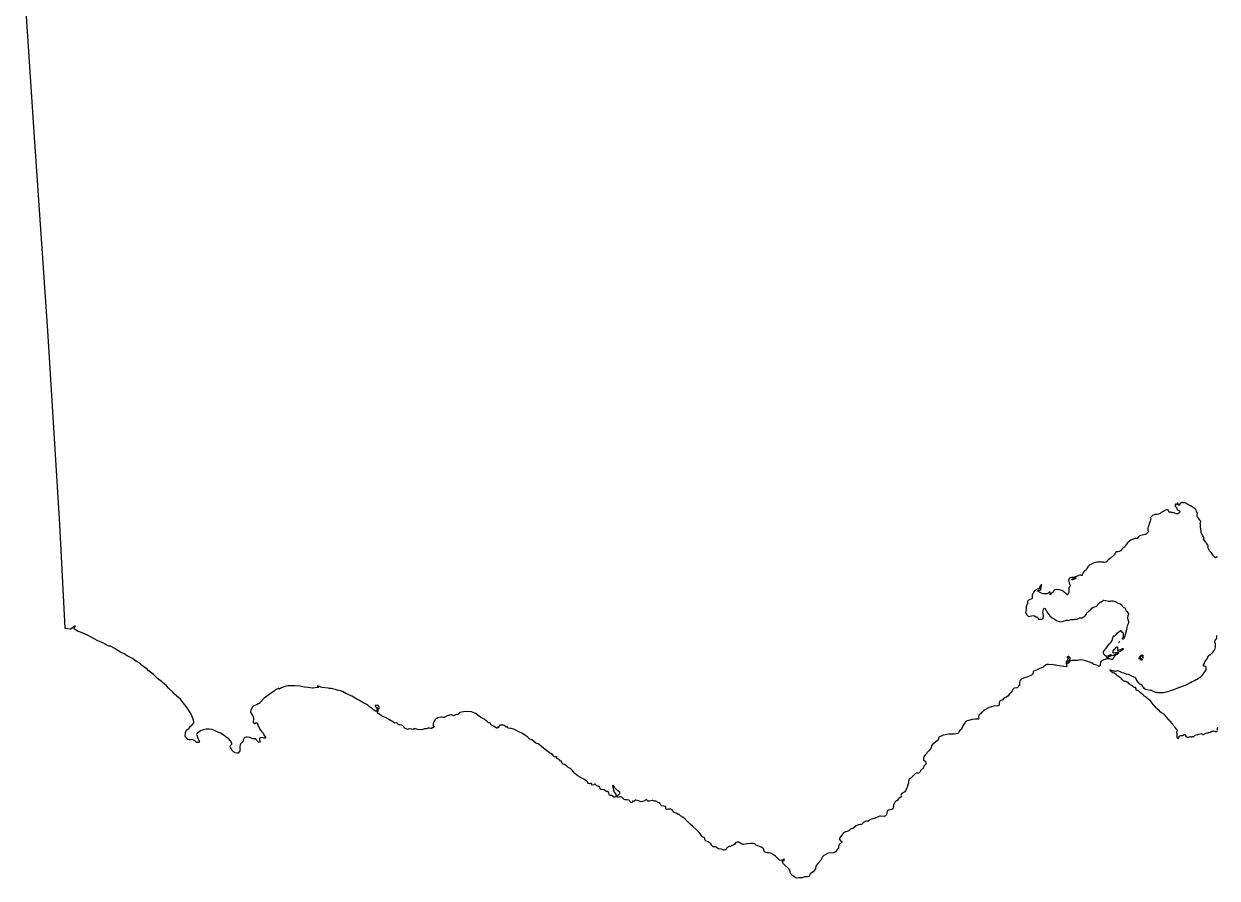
# Model space of a CAD drawing. Extents: x -58026 to 762744, y 5667851 to 6223244.
# Drawn here: x -42572 to 327833, y 5693120 to 5958182 of the extents above; entities that cross this region are included whole.
import ezdxf

# ---------------------------------------------------------------- set-up
doc = ezdxf.new("R2010")
doc.units = 0

# ---------------------------------------------------------------- blocks, each defined once
blk = doc.blocks.new('REGION0')
at = {"color": 7, "linetype": 'CONTINUOUS'}
for points in [[(327927.205482, 5739919.946986), (327809.974314, 5739513.299758), (327820.091965, 5739094.495004), (327869.756685, 5738878.498969)], [(327917.846449, 5738369.47258), (327664.707275, 5738510.933786), (327333.916985, 5738500.825844), (326814.470023, 5738744.556233), (326699.836296, 5738771.060838), (326559.978531, 5738720.961036), (326330.760551, 5738634.068723), (326228.108036, 5738570.781604), (325629.872032, 5738345.74741), (325158.539572, 5738221.462707), (324916.639484, 5738121.153125), (324789.422598, 5738084.400606), (324331.563847, 5738023.433016), (324076.536375, 5737885.831024), (323744.690617, 5737646.599719), (323515.555096, 5737558.627625), (323413.652952, 5737597.469719), (323135.891687, 5737815.415357), (323009.037618, 5737853.697565), (322894.692496, 5737867.164824), (322461.967079, 5737806.747121), (321723.625934, 5737582.642737), (321226.970487, 5737470.885485), (320883.580547, 5737346.42082), (320768.163464, 5737270.896192), (320589.410052, 5737030.955032), (320486.435948, 5736980.685264), (320384.616263, 5736968.407763), (320245.789228, 5737007.37983), (320130.767946, 5737007.91972), (320016.521773, 5736970.48734), (319901.970504, 5736856.880464), (319800.241523, 5736844.722939), (319584.258124, 5736935.024558), (319469.41825, 5736923.556892), (318884.21068, 5736786.784732), (318643.16816, 5736788.554372), (318427.465119, 5736865.838641), (318313.672468, 5736943.432847), (318063.254422, 5737516.146272), (318012.369317, 5737555.06835), (317910.73104, 5737580.863099), (317643.458489, 5737545.030393), (317286.776248, 5737343.161483), (317083.128632, 5737280.78418), (316498.135454, 5737272.08595), (316167.237968, 5737172.79616), (316065.624429, 5737109.61902), (315873.455028, 5736882.365277), (315821.497963, 5736743.26359), (315819.898269, 5736539.13514), (315768.609117, 5736413.040806), (315666.146256, 5736387.705963), (315540.677489, 5736592.124354), (315478.23171, 5736795.7829), (315429.251395, 5737024.7263), (315393.909707, 5737457.068298), (315396.408198, 5737940.249947), (315372.635428, 5738066.834181), (315322.599645, 5738295.757585), (315324.207585, 5738498.876241), (315492.027008, 5738879.598746), (315492.158941, 5739006.632888), (315442.461238, 5739133.627039), (315252.955244, 5739338.565324), (315126.480484, 5739402.832243), (314899.678537, 5739759.929557), (314773.756249, 5739849.291367), (314597.394131, 5740092.501863), (314483.222171, 5740194.021199), (314344.675495, 5740398.019675), (314143.608828, 5740628.762708), (313967.527069, 5740997.997552), (313753.077396, 5741202.445937), (313449.984897, 5741572.950522), (313071.286252, 5741918.800125), (312907.540276, 5742186.265683), (312793.508495, 5742275.877443), (312302.196355, 5742838.382947), (311759.644537, 5743501.697931), (311443.820455, 5743859.955009), (310583.976795, 5744437.477455), (310178.982153, 5744757.82225), (309850.649125, 5745089.744688), (309737.145078, 5745205.321163), (309358.586612, 5745550.240956), (309270.067473, 5745665.297536), (309042.08637, 5745844.441072), (308360.385931, 5746559.775468), (308158.527662, 5746828.570755), (308019.692382, 5746956.514713), (307225.700035, 5748003.651571), (307112.014579, 5748080.215987), (306455.332031, 5748656.088769), (306354.122538, 5748757.92804), (306127.114445, 5748988.101189), (305861.095262, 5749168.354499), (305785.307707, 5749295.78856), (305557.590471, 5749372.902864), (305291.538305, 5749553.146176), (305164.956349, 5749579.400832), (305050.256655, 5749655.915258), (304924.548759, 5749873.291011), (304710.18979, 5750115.721665), (304458.089593, 5750346.354721), (304077.989154, 5750577.087756), (303434.252582, 5751203.370278), (303078.823709, 5751358.708659), (302862.667147, 5751360.088378), (302748.973445, 5751436.592806), (302763.576836, 5751639.941415), (302612.96649, 5751945.849148), (302563.466686, 5752149.847625), (302487.275085, 5752251.137008), (302067.982148, 5752305.156012), (301941.977402, 5752394.447837), (301853.771605, 5752496.557053), (301803.529676, 5752598.486306), (301575.705244, 5752816.641901), (300930.121602, 5753112.661647), (300777.268387, 5753151.413759), (300650.472039, 5753228.678032), (300511.669742, 5753356.731967), (300323.705721, 5753675.777026), (300209.294631, 5753740.243904), (299753.868405, 5753984.474192), (299512.545526, 5754087.303261), (299157.454733, 5754178.634671), (298764.86184, 5754384.182832), (298423.37669, 5754678.932837), (298360.139311, 5754780.622138), (297982.355954, 5755227.591159), (297868.621024, 5755305.135375), (297475.211792, 5755459.633927), (296994.545037, 5755806.353354), (296906.025898, 5755920.510117), (296616.151488, 5756189.285409), (295830.924473, 5756740.483214), (295476.006843, 5756869.766899), (295121.006754, 5757050.220168), (294893.965677, 5757280.333329), (294779.950388, 5757369.935091), (294591.42565, 5757574.923366), (294528.196516, 5757676.592672), (294579.807256, 5757790.72944), (294681.363074, 5757764.8847), (294896.958919, 5757648.538382), (295276.366707, 5757493.699899), (295607.107521, 5757466.875359), (295835.880225, 5757388.811249), (296064.092212, 5757336.721852), (296165.895406, 5757348.949363), (296624.092236, 5757485.881491), (296942.398317, 5757521.764187), (297183.143987, 5757443.970022), (297448.973516, 5757314.716331), (297550.595301, 5757288.8316), (297905.298539, 5757121.485662), (298208.885789, 5756915.967495), (298780.190865, 5756773.316531), (298894.717396, 5756797.821543), (299021.802349, 5756746.571975), (299249.173259, 5756592.433349), (299528.055959, 5756463.439606), (299654.778094, 5756437.154956), (299934.320462, 5756461.190064), (300200.842641, 5756395.943344), (300619.088355, 5756201.952831), (300834.577004, 5756137.535942), (301062.417928, 5756008.452217), (301506.440152, 5755828.058936), (302267.482105, 5755518.371971), (302367.685605, 5755416.552697), (302443.720535, 5755276.171271), (302769.340681, 5754562.006637), (302844.501552, 5754460.577283), (303399.207743, 5753745.432848), (303613.954266, 5753528.017102), (303855.103983, 5753386.19597), (303930.322574, 5753284.756617), (304146.668791, 5753270.469526), (304399.643048, 5753090.836089), (304475.19972, 5752975.399586), (304511.943202, 5752848.255466), (304510.599129, 5752633.139252), (304624.317568, 5752555.605034), (304687.554948, 5752453.865743), (304826.489178, 5752363.844067), (305116.841848, 5752032.071598), (305356.72995, 5751852.208209), (305585.791259, 5751762.126544), (305712.637081, 5751722.874534), (306106.384392, 5751695.38013), (306993.736189, 5751460.607918), (307324.204891, 5751394.671339), (307540.551107, 5751381.404039), (307933.201721, 5751174.906071), (308160.564386, 5751021.757244), (308654.902751, 5750827.416802), (309124.957106, 5750786.595111), (309353.432959, 5750721.498361), (310764.206214, 5750700.112714), (311081.860874, 5750722.998056), (311666.804577, 5750821.637978), (311997.644341, 5750882.875513), (312634.751255, 5751069.707484), (313666.215672, 5751431.173909), (313767.647803, 5751456.388776), (314048.130197, 5751530.483695), (314902.300716, 5751855.047631), (315386.529676, 5752080.561728), (315755.927009, 5752205.596277), (316112.023795, 5752343.408226), (316239.834381, 5752355.205825), (317653.328765, 5752854.9641), (318188.591256, 5753079.568383), (318596.323518, 5753280.387507), (319604.790276, 5753871.377213), (320127.436625, 5754121.756249), (320573.808914, 5754386.512358), (320803.282515, 5754460.567285), (321350.715872, 5754724.403581), (321605.998966, 5754849.968023), (322001.618083, 5755151.596628), (322729.651922, 5755617.501794), (323278.635498, 5756084.53673), (323381.411701, 5756235.785944), (323587.23622, 5756615.218712), (323882.47043, 5757070.765986), (324292.833117, 5757563.785633), (324381.814023, 5757703.727149), (324473.417107, 5757956.745648), (324473.128502, 5758058.77488), (324474.670475, 5758172.831664), (324388.023143, 5758529.009165), (324198.945934, 5758758.942363), (323944.627604, 5758862.541276), (323716.737205, 5758901.543337), (323615.535958, 5759004.362408), (323642.532852, 5759283.075677), (323797.332087, 5759663.498243), (324042.134713, 5760182.882524), (324709.8502, 5761169.531694), (324929.857572, 5761727.418138), (324993.606194, 5761879.797122), (325185.709629, 5762107.000875), (325658.188261, 5762459.259174), (325901.259259, 5762597.621011), (326080.43321, 5762825.514624), (326309.923303, 5762989.541237), (326501.985508, 5763127.67312), (326784.323217, 5763620.892727), (326887.115912, 5763722.122122), (327260.001237, 5764380.35814), (327364.269938, 5764786.705429), (327316.353337, 5765243.762396), (327343.152331, 5765485.363219), (327331.434986, 5765612.117419), (327331.872016, 5765727.154003), (327294.930633, 5765866.365667), (327232.410642, 5765981.042325), (327107.0903, 5766363.394499), (327174.23621, 5766819.911576), (327264.115913, 5767060.972509), (327570.679912, 5767313.641079), (327673.282953, 5767426.848036), (327751.82462, 5767769.578274), (327768.778076, 5768328.0446), (327870.00406, 5768366.276818)], [(327867.348898, 5792950.022867), (327802.816921, 5792835.536171), (327559.737677, 5792647.344477), (327470.253774, 5792533.327684), (327368.953577, 5792546.175069), (327015.693362, 5792878.637398), (326900.977176, 5792956.251599), (326548.013811, 5793326.666203), (326510.445744, 5793440.882954), (326019.916959, 5794117.545222), (325690.965492, 5794437.490098), (325502.655146, 5794680.490636), (324999.732857, 5795509.921807), (324975.712712, 5795700.363044), (325053.091715, 5795916.059139), (325041.481566, 5796080.895587), (324930.17916, 5796513.597512), (324880.003197, 5796615.556758), (324477.070016, 5797165.00492), (324287.654727, 5797368.993399), (324224.681214, 5797509.634772), (323985.362075, 5797752.505336), (323631.772025, 5798059.072935), (323606.96028, 5798186.546988), (323632.530643, 5798301.113668), (323775.002341, 5798605.26176), (323750.404987, 5798820.777892), (323650.003587, 5799024.666391), (323360.590944, 5799369.476206), (322945.849714, 5800096.688184), (322845.918327, 5800325.661577), (322821.700282, 5800567.162421), (322900.142999, 5800782.908506), (322875.924954, 5801024.409349), (322788.576725, 5801228.567793), (322726.493764, 5801508.320851), (322715.023794, 5801762.089197), (322703.850675, 5801863.878478), (322693.502141, 5802207.808472), (322620.435714, 5802767.324584), (322634.346454, 5802868.653959), (322610.120163, 5803110.144804), (322715.543282, 5803604.574164), (322729.082959, 5803718.880897), (322653.641729, 5803973.259119), (322439.612595, 5804203.772199), (322049.54293, 5804765.50786), (321734.510449, 5805135.802487), (321659.077465, 5805339.211084), (321647.6982, 5805454.097699), (321586.423331, 5805835.780009), (321703.6545, 5806292.397066), (321616.199075, 5806546.61532), (321466.198921, 5806827.458156), (321367.628099, 5807272.387591), (321254.627048, 5807502.07084), (321039.97123, 5807719.536576), (320104.010181, 5808360.656078), (319596.82479, 5808643.838437), (318710.981983, 5809093.946818), (318115.887646, 5809466.261035), (317722.206302, 5809583.877094), (317620.930842, 5809596.724479), (317264.842302, 5809599.024011), (317036.968395, 5809639.245824), (316922.177997, 5809626.698378), (316795.183749, 5809577.01849), (316692.852821, 5809589.835882), (316438.550983, 5809465.361218), (316336.368481, 5809377.139175), (316257.200129, 5809059.403849), (316155.792736, 5808984.189159), (316154.910431, 5808882.139931), (316065.368808, 5808768.223118), (315963.524385, 5808807.015222), (315738.099493, 5809241.286828), (315586.763513, 5809445.055351), (315472.146277, 5809471.679932), (315421.261172, 5809369.510728), (315431.403561, 5809039.657869), (315392.582126, 5808937.75861), (315278.088578, 5809002.355461), (315099.953603, 5809195.63612), (314980.355878, 5809220.800998), (314874.264845, 5809177.779754), (314860.436564, 5809170.471242), (314794.931577, 5808866.013214), (314830.726787, 5808547.62802), (315082.159071, 5808203.008166), (315196.718586, 5808088.341506), (315271.904194, 5807986.012335), (315345.976614, 5807655.489612), (315446.419243, 5807451.581117), (315585.402949, 5807310.479838), (315711.836479, 5807246.262909), (316041.629022, 5807168.28878), (316155.611328, 5807077.687222), (316204.987443, 5806963.77041), (316204.550414, 5806798.674014), (316139.432981, 5806570.280503), (315922.02305, 5806355.464229), (315615.73941, 5806179.939956), (315183.286106, 5806194.636964), (314689.054936, 5806338.037776), (314308.690631, 5806492.976238), (314105.422323, 5806545.665514), (313787.206946, 5806508.803017), (313432.668624, 5806715.250995), (313331.426148, 5806728.04839), (313230.16718, 5806690.885954), (313127.003422, 5806602.713902), (313025.274441, 5806590.516384), (312939.929952, 5806789.745832), (312848.805127, 5806794.774808), (312711.775687, 5807214.879297), (312472.151451, 5807381.835314), (312064.996398, 5807384.06486), (311950.618291, 5807308.610218), (311542.242853, 5807133.815797), (311223.013237, 5806906.981969), (310623.96914, 5806670.010204), (310509.525067, 5806594.535566), (310394.15746, 5806468.071308), (310291.620386, 5806353.78457), (310176.500154, 5806266.302377), (309870.620559, 5806115.773017), (309603.430467, 5806027.970889), (309157.561174, 5805967.423213), (308814.905114, 5805995.087582), (308611.076089, 5805983.669906), (308484.543608, 5805959.954733), (308241.678756, 5805859.795121), (307795.908414, 5805608.096353), (307475.969655, 5805369.204979), (307181.477572, 5805014.757126), (307079.798066, 5804952.629771), (307129.982274, 5804850.660527), (307204.590673, 5804634.244578), (307203.82381, 5804532.185352), (307151.635861, 5804304.011796), (307008.7931, 5803923.809185), (306917.989863, 5803542.716755), (306723.025121, 5803023.382464), (306605.340431, 5802540.720709), (306399.689074, 5802148.250595), (306332.757556, 5801678.666177), (306330.795045, 5801348.523377), (306367.027285, 5801107.212495), (306401.99791, 5800598.845972), (306337.169083, 5800357.375122), (306131.525972, 5800104.906511), (305825.514444, 5799865.255292), (305507.356788, 5799778.432964), (305405.537102, 5799766.235447), (305048.83837, 5799654.498191), (304565.211356, 5799581.113128), (304157.528568, 5799469.33588), (303775.201751, 5799294.071555), (303442.861243, 5798978.865714), (303007.950677, 5798549.363138), (302740.17513, 5798487.615706), (302409.87959, 5798451.553047), (301913.075717, 5798340.835583), (301772.698464, 5798265.820852), (301607.732103, 5798215.291137), (301034.307845, 5797990.846822), (300612.442205, 5797700.765867), (300459.168451, 5797524.361774), (300229.315541, 5797373.402501), (299973.117159, 5797145.838821), (299666.21508, 5796767.125907), (299498.692508, 5796463.437722), (299306.564335, 5796185.234349), (299036.801539, 5795843.273954), (298819.704951, 5795705.571983), (298551.244998, 5795490.765706), (298296.126821, 5795213.202204), (298154.512691, 5794960.083725), (297897.844296, 5794707.455147), (297745.436356, 5794632.180469), (297477.446416, 5794443.318911), (297120.7147, 5794331.651641), (296865.835653, 5794320.213969), (296620.084756, 5794400.937538), (296441.314851, 5794386.050568), (296396.325525, 5794336.070741), (296408.529374, 5794234.321452), (296291.578565, 5793904.718542), (296086.784776, 5793753.259371), (295919.72397, 5793474.596092), (295421.559533, 5793007.741119), (295356.994572, 5792894.304209), (295254.696628, 5792768.039909), (295152.151308, 5792742.815044), (295024.753014, 5792668.11025), (294820.495205, 5792490.636374), (294743.907803, 5792376.889527), (294539.765436, 5792289.477319), (294398.893432, 5792188.437886), (294283.87215, 5792139.007947), (294181.706139, 5792050.715919), (294066.165368, 5791886.229399), (293951.086365, 5791797.707418), (293746.894523, 5791570.243717), (293669.367095, 5791456.576854), (293452.270506, 5791267.74529), (293248.408498, 5791167.42571), (293146.374421, 5791168.165559), (292663.258649, 5791068.745796), (292473.084742, 5791121.655026), (292346.461557, 5791197.949497), (292244.155367, 5791160.807057), (291876.176319, 5791201.858701), (291507.875684, 5791254.977889), (291164.362056, 5791180.573034), (290438.884429, 5791146.989869), (290082.111484, 5791035.222619), (289700.699956, 5790911.027899), (288884.856122, 5790560.379272), (288641.644944, 5790384.065161), (288425.150302, 5790309.380362), (288067.561018, 5790095.663864), (287978.340983, 5789968.629721), (287876.661477, 5789905.472577), (287671.678034, 5789665.931335), (287529.824774, 5789424.810414), (287310.411103, 5788930.910946), (287092.39098, 5788691.129753), (286761.30384, 5788552.997869), (286671.671513, 5788439.930883), (286568.812851, 5788338.74148), (286389.713113, 5788059.748269), (286146.642115, 5787782.414719), (286017.77606, 5787541.603735), (285978.756725, 5787401.652222), (285976.66228, 5787173.598642), (285887.19487, 5787008.552236), (285771.975687, 5786971.09986), (285670.353902, 5786997.864412), (285379.176648, 5787138.685748), (285264.559413, 5787165.210349), (284844.639792, 5787015.100903), (284716.532355, 5786927.318771), (283735.672684, 5786578.079858), (283608.678436, 5786528.39997), (283353.494293, 5786440.887783), (283009.617848, 5786379.430292), (282806.778324, 5786368.032612), (282692.152843, 5786394.637197), (282234.61568, 5786320.68225), (282030.522788, 5786182.29042), (281939.950434, 5786068.253632), (281824.310714, 5785814.725236), (281744.862004, 5785370.805595), (281769.261457, 5785256.298903), (281883.078846, 5785039.672996), (281894.812683, 5784912.818817), (281855.249122, 5784658.880505), (281992.814542, 5784403.802426), (282131.897198, 5784262.701146), (282195.118086, 5784161.001847), (282179.978716, 5783932.58834), (282089.983571, 5783653.53514), (281909.77889, 5783425.601536), (281833.331668, 5783260.855069), (281754.229283, 5782982.081813), (281764.561326, 5782600.099564), (281838.988317, 5782256.589485), (281836.440351, 5781863.379521), (281797.569441, 5781761.490261), (281554.102642, 5781407.122391), (281501.832235, 5781281.008061), (281488.226592, 5781166.69133), (281410.971277, 5781039.897139), (281271.913359, 5781040.936927), (281043.775585, 5781182.0682), (280942.5496, 5781283.967459), (280340.998767, 5781900.242018), (279894.30489, 5782249.790869), (278747.415144, 5782594.200765), (278043.06337, 5782691.101041), (277526.288062, 5782579.923671), (277323.90206, 5782545.520674), (277130.668945, 5782321.21633), (276983.010611, 5781881.915748), (276302.456344, 5781433.097104), (275964.343744, 5781011.632892), (275916.756977, 5781225.679323), (276023.285039, 5781434.086903), (276063.0465, 5781676.967465), (275978.699759, 5781877.226703), (275759.253105, 5781943.593194), (275551.160978, 5781757.051164), (275356.608528, 5781544.774373), (274931.089979, 5781374.529026), (273976.740697, 5781370.959752), (273514.305503, 5781478.057953), (272880.851499, 5781717.419231), (272465.15375, 5781928.616243), (272254.398216, 5782097.101948), (272157.056024, 5782297.19122), (272367.226103, 5782432.683641), (272913.966809, 5782456.498794), (273146.450144, 5782670.565221), (273128.457711, 5783089.449958), (273439.598154, 5784157.572545), (273235.422803, 5784161.111825), (272849.698699, 5783674.670838), (272693.489425, 5783451.17633), (272625.824026, 5783245.588177), (272685.441481, 5783031.781697), (272487.029975, 5782908.516787), (271971.763657, 5782772.374498), (271265.160767, 5782321.946182), (270851.664659, 5781871.817804), (270678.716321, 5781444.884705), (270470.764374, 5781257.422862), (270391.909365, 5781012.512713), (270380.101316, 5780681.190153), (270453.967589, 5780455.686053), (270421.520192, 5780009.716829), (270304.528153, 5779776.164368), (270106.141385, 5779652.829473), (269651.770627, 5779569.006534), (269237.928193, 5779411.988495), (269056.63506, 5779188.03408), (268990.915681, 5778943.483858), (269009.518306, 5778498.604412), (268917.469946, 5778266.631629), (268799.933682, 5778057.914113), (268525.891292, 5777308.71661), (268538.326025, 5776406.600233), (268347.962464, 5775495.045777), (268757.005816, 5774851.586752), (269132.975087, 5774397.439192), (269338.478018, 5774329.862947), (269820.711485, 5774376.313492), (270233.2016, 5774547.268695), (270713.868355, 5774618.714152), (271152.275159, 5774472.02401), (271649.169736, 5774162.686975), (271852.586469, 5774146.080355), (272062.731811, 5774002.479585), (272188.192332, 5773754.090144), (272401.330915, 5773521.607465), (272619.80456, 5773455.310959), (273446.961693, 5773465.098967), (273669.830373, 5773615.038447), (273813.357539, 5773824.175878), (273908.728974, 5774273.444431), (273831.762263, 5775198.156208), (273772.40043, 5775398.98533), (273749.724358, 5775614.601442), (273808.698636, 5776036.075652), (273967.967119, 5776488.663529), (274268.09936, 5776908.288116), (274487.884094, 5776828.97426), (274938.651418, 5775780.347705), (275250.154678, 5775348.805544), (275923.271194, 5774474.993406), (276648.567412, 5773870.336482), (277312.712449, 5773505.510741), (277994.041826, 5773039.045689), (278460.814334, 5772829.99824), (279103.75106, 5772654.823896), (279862.08013, 5772795.26531), (280303.521405, 5772968.819983), (280746.413948, 5773027.438052), (280961.193454, 5773133.076549), (281422.861784, 5773110.091228), (281638.234992, 5773096.673959), (282364.751595, 5773320.428414), (282784.184711, 5773355.531269), (282886.13633, 5773405.681062), (283267.869446, 5773378.016693), (283420.409319, 5773402.291751), (283623.636398, 5773439.694138), (284157.686749, 5773448.142419), (284399.677542, 5773498.432182), (284744.494013, 5773698.941369), (284972.961621, 5773773.846123), (285100.640274, 5773836.64334), (285635.630652, 5773896.201218), (285876.970023, 5773882.474012), (285991.199704, 5773919.906392), (286336.576892, 5774184.432549), (286565.654692, 5774233.432575), (286782.025647, 5774359.166982), (286987.223482, 5774586.660677), (287180.349401, 5774953.985909), (287257.645946, 5775220.771605), (287437.075518, 5775435.687859), (287577.452771, 5775510.772576), (287730.792492, 5775637.046873), (287808.089036, 5775763.781077), (288025.301066, 5775990.554918), (288128.423595, 5776078.756965), (288472.176352, 5776280.285944), (288561.750959, 5776394.222752), (288676.920666, 5776481.724942), (288959.283112, 5776886.972455), (289380.761198, 5777151.20867), (289762.914852, 5777288.480729), (290284.645912, 5777449.767899), (290400.541253, 5777551.367219), (290502.501118, 5777601.527009), (290681.666823, 5777828.470815), (290759.408643, 5777981.169734), (290938.978394, 5778234.208229), (291245.055889, 5778422.859829), (291347.436291, 5778498.114511), (291552.048672, 5778750.553128), (291653.785899, 5778813.800255), (291896.230213, 5778888.075136), (292380.483911, 5779113.559239), (292585.450862, 5779354.100278), (292699.606331, 5779391.542657), (293080.481879, 5779312.738697), (293296.861079, 5779298.361623), (294147.180789, 5779064.629199), (294884.738578, 5779097.472514), (295126.465503, 5779159.759835), (295481.919113, 5779144.382965), (295748.111459, 5779092.103607), (296027.736285, 5778976.087221), (296230.905642, 5778924.427737), (296610.494839, 5778718.619628), (296724.303982, 5778679.037685), (297104.602321, 5778486.106956), (297256.548493, 5778447.364841), (297637.003503, 5778292.606342), (297763.24738, 5778190.247177), (297991.838675, 5778074.120814), (298105.095346, 5777971.551692), (298356.148322, 5777550.817331), (298457.465011, 5777447.94827), (298710.942264, 5777243.349915), (299192.38413, 5776998.639725), (299267.602721, 5776897.230367), (299416.77829, 5776425.306426), (299604.997932, 5776094.273806), (299706.487784, 5775979.397189), (299769.271642, 5775851.693183), (300248.693276, 5775327.929793), (300298.489929, 5775199.905852), (300284.14216, 5774984.569683), (300116.710292, 5774540.830005), (300076.338638, 5774324.863964), (300049.679823, 5774122.215213), (300047.519412, 5773804.129958), (300108.612873, 5773384.335406), (300234.221819, 5773078.957565), (300294.663857, 5772735.097557), (300280.645922, 5772506.774031), (300175.709308, 5772037.369577), (299955.800886, 5771428.423527), (299851.309547, 5770985.003783), (299694.217968, 5770198.3739), (299510.599507, 5769437.178839), (299484.402459, 5769309.494828), (299315.148259, 5768624.714213), (299030.600664, 5767902.311257), (298837.42527, 5767534.956031), (298773.198389, 5767408.541762), (298670.644823, 5767294.285018), (298568.693205, 5767244.105232), (298441.92984, 5767321.359508), (298469.330781, 5767537.025609), (298609.765755, 5767752.161819), (298648.694386, 5767892.053344), (298765.125707, 5768107.599471), (298804.944889, 5768437.612298), (298806.495108, 5768551.699075), (298746.226232, 5769073.552854), (298682.741477, 5769188.13953), (298569.220939, 5769302.80619), (298366.257727, 5769342.398131), (298253.034039, 5769444.967253), (298202.825093, 5769546.986488), (298190.349131, 5769660.723337), (298127.15298, 5769763.422433), (298014.15193, 5769852.994201), (297886.654685, 5769828.169254), (297733.248998, 5769752.82459), (297184.562273, 5769311.924334), (296712.149607, 5768997.598314), (296481.323688, 5768757.497186), (296301.745691, 5768504.578667), (296212.410214, 5768377.624508), (296110.277186, 5768289.322481), (295995.3631, 5768238.792767), (295677.287902, 5768190.912513), (295562.019245, 5768064.408262), (295264.393741, 5767252.683486), (295097.011347, 5766897.985684), (294762.131119, 5766239.529711), (294441.244088, 5765860.486864), (294211.885929, 5765734.502508), (294083.935163, 5765633.643037), (293789.00605, 5765166.168191), (293211.368165, 5764305.333411), (292916.727657, 5763912.893291), (292532.149725, 5763521.362986), (292481.074965, 5763382.241304), (292467.296159, 5763280.931925), (292478.955783, 5763065.125852), (292527.532052, 5762810.067768), (292692.267529, 5762593.511847), (292817.975426, 5762516.227578), (292906.131747, 5762414.088368), (293387.944675, 5762106.470983), (293425.553971, 5761991.164453), (293424.251128, 5761864.080321), (293461.439885, 5761761.871125), (293562.715345, 5761660.061848), (293867.209637, 5761594.645164), (293968.740718, 5761619.780048), (294084.133063, 5761695.344667), (294148.747499, 5761808.811571), (294364.697915, 5761858.511454), (294785.219483, 5762071.628075), (295040.106776, 5762171.157816), (295244.644944, 5762246.632454), (295651.857718, 5762333.434785), (295868.509031, 5762446.181836), (295970.650305, 5762534.373885), (296289.162532, 5762608.368823), (296505.32734, 5762695.98099), (296671.167761, 5762796.650499), (296976.99788, 5762947.249845), (297181.041297, 5763085.741655), (297283.298012, 5763034.002187), (297090.922465, 5762768.656197), (296784.432678, 5762553.969896), (296478.569576, 5762454.330177), (296363.779177, 5762391.812902), (296261.901771, 5762341.603123), (296031.216031, 5762139.574245), (295671.631253, 5761557.592706), (295465.57585, 5761050.995822), (295375.927031, 5760937.009024), (295146.395709, 5760913.093891), (295032.57832, 5760951.636046), (294486.662198, 5761120.901593), (294220.016331, 5761148.096057), (293609.741395, 5761151.86529), (293355.719916, 5761102.405358), (293228.742159, 5761052.62549), (292412.692179, 5760764.864063), (291774.521551, 5760298.908907), (291607.01547, 5759995.190728), (291527.385352, 5759424.20695), (291525.257924, 5759106.091702), (291435.130846, 5758878.108107), (291332.659738, 5758853.803054), (291231.326558, 5758866.630443), (291027.827367, 5758931.217297), (290914.397532, 5758995.80415), (290431.867216, 5759151.442471), (289976.523448, 5759344.633147), (289595.177887, 5759448.432019), (289037.956713, 5759770.526458), (288924.601091, 5759834.083521), (288518.658176, 5760053.358888), (287884.363096, 5760196.669718), (286945.722148, 5760533.591138), (286197.362303, 5760766.493732), (285676.307402, 5760808.225237), (285003.199132, 5760799.576997), (284506.419996, 5760688.839538), (283845.433118, 5760629.551606), (283082.651291, 5760697.087859), (282981.689173, 5760697.81771), (282599.131473, 5760624.572619), (282243.389259, 5760511.815571), (281999.658593, 5760310.446559), (281666.872809, 5759880.094156), (281551.868018, 5759830.564237), (281478.3893, 5759756.939223), (281403.228429, 5759765.347512), (281269.357147, 5759756.509311), (281229.843061, 5759825.635241), (281245.048398, 5759998.08014), (281323.994111, 5760189.801116), (281416.347567, 5760312.916056), (281534.60122, 5760443.499476), (281652.022043, 5760566.064528), (281808.355005, 5760690.44921), (281964.432346, 5760827.941224), (282120.699341, 5760958.314687), (282188.480181, 5761061.873608), (282240.503213, 5761292.066753), (282217.596258, 5761469.590618), (282063.036152, 5761587.376643), (281958.206734, 5761718.160023), (281904.69945, 5761831.996851), (281751.499909, 5761885.735913), (281547.695621, 5761874.348231), (281352.623683, 5761825.088258), (281195.845445, 5761719.669715), (281355.509728, 5761647.024502), (281445.851198, 5761586.046914), (281601.05448, 5761487.287016), (281702.964869, 5761445.505521), (281769.484095, 5761332.898441), (281720.264651, 5761248.835552), (281531.509029, 5761186.64821), (281436.706557, 5761127.670215), (281426.687856, 5761038.3284), (281370.475936, 5760954.175529), (281236.13464, 5760735.080126), (281144.62226, 5760529.022068), (281054.643607, 5760292.020309), (280994.877728, 5760093.710675), (280967.765392, 5759915.047041), (280984.999206, 5759673.286251), (281106.617164, 5759371.817614), (281104.770095, 5759365.768845), (281147.755681, 5758948.563766), (280941.510624, 5758722.959687), (280215.876326, 5758742.235763), (278114.909412, 5759070.888867), (277663.564878, 5759217.199086), (277408.067393, 5759231.716131), (276932.339898, 5759350.431967), (276346.868461, 5759362.799449), (275903.646084, 5759318.198528), (275480.675501, 5759402.091452), (274996.339345, 5759406.62053), (274532.889912, 5759233.535761), (274016.642338, 5758817.160513), (273822.452705, 5758592.916157), (272758.994412, 5758177.660681), (271726.218905, 5757637.050721), (270786.324589, 5757291.651026), (270680.736553, 5757083.283438), (270753.093837, 5756883.734056), (270787.825333, 5756668.347897), (270656.262887, 5756459.460416), (270187.882439, 5756096.144368), (269302.855971, 5755663.812368), (268422.966664, 5755409.574117), (267760.22342, 5755152.166512), (267136.318103, 5754857.496491), (266669.529103, 5754468.235724), (266551.225975, 5754247.540646), (266456.283324, 5753785.254742), (266524.022935, 5753101.413936), (266445.085468, 5752869.641113), (266211.010685, 5752681.459417), (266054.488069, 5752470.982259), (265909.715781, 5752274.722207), (265710.471445, 5752189.399574), (264824.241083, 5752087.180381), (264603.227719, 5751900.228434), (264446.663873, 5751689.821262), (264222.863413, 5751260.718605), (263849.005079, 5750786.455139), (263618.880056, 5750509.331547), (263398.435655, 5750296.354898), (262930.418024, 5749639.988499), (262435.551924, 5749301.04749), (261984.743371, 5749141.220022), (261661.794879, 5748949.159116), (261211.942843, 5748472.166206), (260514.369154, 5748111.859546), (260269.228448, 5747884.395845), (260160.614187, 5747447.804712), (260192.269984, 5747004.284989), (260124.934419, 5746784.769671), (259892.236693, 5746584.650405), (258547.59511, 5746487.450189), (257806.112299, 5746265.205427), (257066.138478, 5746017.055937), (255757.333333, 5745375.326559), (255313.401814, 5745037.565309), (254937.679919, 5744602.193928), (254712.42819, 5744516.231425), (254374.670162, 5744081.659881), (254176.275148, 5743958.274996), (253968.735493, 5743745.628279), (253797.238423, 5743306.777606), (253768.204805, 5743076.034573), (253812.583939, 5742645.672172), (253656.646778, 5742410.270088), (252788.76342, 5742474.387037), (251777.394125, 5742328.356761), (250695.423912, 5742027.787941), (250253.388937, 5741970.069689), (249769.951577, 5741656.513513), (249600.441756, 5741445.696424), (249329.021545, 5740950.507218), (248991.230534, 5740517.005456), (248822.108267, 5740012.988048), (248508.205467, 5739312.780573), (247992.164039, 5738884.407767), (247748.754961, 5738618.90181), (247539.813512, 5738152.146816), (247341.690612, 5738016.814363), (246168.034855, 5737787.131114), (245493.104254, 5737809.536554), (244768.212082, 5737790.74038), (244540.857663, 5737754.737708), (242759.186332, 5737461.957302), (242121.106408, 5737217.926974), (241686.245318, 5736970.277382), (241453.745492, 5736756.130971), (241361.779591, 5736523.058413), (241189.540395, 5736071.060415), (241033.03427, 5735860.453284), (239402.171185, 5734429.184615), (238864.657579, 5733286.887126), (238385.516304, 5732592.018564), (237324.647207, 5731503.390152), (236771.573692, 5730754.862512), (236689.280166, 5730305.803917), (236697.954794, 5730089.857872), (236695.233666, 5729848.636972), (236856.852214, 5729639.049633), (237064.969078, 5729546.548461), (237275.74935, 5729378.012766), (237459.16991, 5728952.789319), (237362.57809, 5728516.378149), (237037.609367, 5728095.133892), (236828.24738, 5727921.459243), (236734.475639, 5727446.125996), (236510.69167, 5727016.953353), (236100.023887, 5726808.965688), (235890.6619, 5726634.261249), (235561.660959, 5725983.683672), (235353.337948, 5725810.109002), (235128.688166, 5725698.111799), (234469.136064, 5725656.79021), (234243.892582, 5725570.747724), (233652.838708, 5725099.593626), (232738.762131, 5724157.105467), (232339.737479, 5723962.285122), (232093.780436, 5723772.913668), (232012.336231, 5722688.394418), (231584.442879, 5721386.309454), (231492.45224, 5721153.186905), (231063.651845, 5720168.187399), (230845.293642, 5719904.241125), (229914.692393, 5719354.613), (229760.025091, 5719106.123579), (229692.730756, 5718887.588062), (229813.34272, 5718447.937551), (229681.846241, 5718238.9001), (229471.148428, 5718127.18284), (229049.868243, 5717854.848273), (228431.330971, 5717128.916034), (228217.549211, 5717068.178397), (228019.022264, 5716945.8333), (227824.53578, 5716733.496521), (227358.117844, 5715733.610045), (227256.801155, 5714826.86461), (227126.302423, 5714617.917141), (226892.227641, 5714429.645463), (225987.534834, 5714160.750196), (225693.784877, 5714186.32499), (225495.645484, 5714050.912553), (225365.394128, 5713828.937735), (225321.65817, 5713356.663865), (225241.252942, 5712869.563013), (225123.048764, 5712647.888134), (224915.245242, 5712448.228774), (224442.040975, 5712211.706918), (223327.747052, 5712379.552753), (223100.607025, 5712331.542526), (222601.469578, 5712093.450988), (221700.652318, 5711736.593626), (220568.844222, 5711419.658137), (220343.312134, 5711346.722983), (219931.588883, 5711137.525564), (219462.697193, 5710799.144441), (218979.548438, 5710791.545987), (218562.753992, 5710722.36007), (218140.87186, 5710475.030413), (218022.337849, 5710266.322895), (217824.157227, 5710130.820476), (217569.063788, 5709852.127203), (217368.821705, 5709767.664396), (217166.163589, 5709746.238757), (216495.743465, 5709653.577618), (215820.491275, 5709369.625415), (214962.799781, 5708594.35322), (214008.236108, 5708314.230238), (213593.288731, 5707885.927418), (212959.471909, 5707540.847658), (212479.299904, 5707443.247524), (211803.404539, 5707185.350018), (210675.595677, 5705584.555855), (210608.655913, 5705352.923003), (210630.045633, 5705150.28425), (210890.754492, 5704716.612523), (211342.536055, 5704558.414723), (211414.926322, 5704357.855547), (211388.366458, 5704382.230585), (210519.361665, 5703580.753723), (210400.79467, 5703372.016211), (210267.855168, 5702908.760506), (210277.008055, 5702400.55395), (210107.473497, 5702189.726863), (209899.125749, 5702015.052417), (209614.536925, 5701532.45065), (209384.39541, 5701255.247073), (208940.496874, 5700917.285865), (208486.266296, 5700821.245413), (207781.320821, 5700930.923089), (207349.461218, 5700912.446849), (206861.183548, 5700725.684864), (206626.284181, 5700575.385457), (205728.435425, 5700129.496217), (205327.382296, 5699704.302764), (205195.885817, 5699495.3253), (204796.407644, 5698728.001487), (203875.965275, 5697619.037213), (203298.896353, 5696830.857645), (203139.990688, 5696086.87908), (202895.476667, 5695554.117522), (202482.021788, 5695103.709201), (201553.820079, 5694490.923932), (201423.898556, 5694256.911564), (201290.934317, 5693792.656062), (201081.803214, 5693605.884079), (200616.168632, 5693483.568976), (200412.652949, 5693500.215588), (199763.23499, 5693497.956048), (199061.159069, 5693250.396438), (198833.7057, 5693215.393562), (198133.05631, 5693223.052004), (197246.603311, 5693120.492879), (197039.39349, 5693213.064037), (196135.418071, 5693822.679951), (195523.8238, 5694419.768415), (195313.843375, 5694867.517277), (195293.261747, 5695350.458976), (195220.566384, 5695563.015711), (194856.759734, 5696043.407928), (194644.29731, 5696237.89834), (193734.244704, 5696986.475969), (193252.176155, 5697563.418535), (192825.5774, 5698307.697039), (192918.16174, 5698515.854669), (193321.053692, 5698622.732914), (193543.757455, 5698784.769932), (193458.041903, 5698997.026728), (193106.018564, 5698892.248055), (192871.424294, 5698729.961088), (192214.725254, 5698599.537635), (191992.705897, 5698729.781125), (191557.119172, 5699105.544639), (190917.950797, 5699777.107944), (190707.426146, 5699932.556303), (189461.561532, 5700794.030953), (188818.435152, 5700957.067767), (188208.316886, 5700943.680492), (187784.117672, 5701026.513632), (187351.194355, 5701326.242623), (186972.652381, 5702161.682571), (186771.709401, 5702381.357857), (186300.451154, 5702692.304565), (184794.001368, 5703389.95256), (184333.998698, 5703738.171681), (183782.021881, 5703854.198065), (183043.227215, 5703860.106862), (181989.985523, 5703788.991337), (180956.327712, 5703553.15934), (180728.272396, 5703543.221363), (180055.271322, 5703793.680383), (179349.064233, 5704233.570844), (179142.143016, 5704314.174438), (178925.887504, 5704317.443772), (178424.548416, 5704129.252078), (178075.567794, 5703656.308344), (177831.65572, 5703416.677121), (177631.611537, 5703319.266948), (177393.018033, 5703244.972071), (176979.876496, 5703099.85161), (176756.644999, 5702962.77951), (176311.501341, 5702956.10087), (175654.183862, 5702533.386912), (175523.602672, 5702324.329465), (175469.056412, 5702118.931273), (175286.476928, 5701906.744463), (175084.132155, 5701873.331264), (174860.372924, 5701761.304067), (174644.084428, 5701764.563404), (174435.612992, 5701870.11192), (173955.127645, 5702103.824348), (173492.906843, 5702184.807864), (173240.691204, 5702136.167765), (172799.027292, 5702332.717757), (172297.391354, 5702756.081583), (172063.893781, 5702861.100207), (171834.642818, 5702863.079804), (171620.745617, 5702803.301971), (171402.659527, 5702844.663552), (171176.69041, 5703063.83894), (170976.712194, 5703283.654197), (170639.168558, 5703752.758712), (170160.588001, 5704215.664489), (169925.020721, 5704370.692934), (169215.779161, 5704581.300065), (168864.61339, 5704756.844334), (168778.947314, 5704969.141121), (168820.877432, 5705200.204089), (168799.454728, 5705402.942822), (168713.780406, 5705615.23961), (168503.115576, 5705770.82794), (168296.177868, 5705851.391542), (168087.153961, 5705981.904976), (167887.439612, 5706189.642692), (167300.904461, 5707105.65624), (166071.259422, 5708183.736799), (165019.567949, 5709270.815528), (164282.834744, 5709823.223087), (163843.850732, 5710262.02377), (163343.468162, 5710673.410034), (163179.590253, 5710933.067181), (162727.594298, 5711371.607918), (161997.804094, 5712064.266929), (161256.964459, 5712439.530545), (160793.803631, 5712838.689297), (160550.707895, 5712879.490992), (160115.954, 5713216.322431), (159444.362966, 5713441.786539), (159210.906622, 5713545.815364), (158645.563291, 5714272.167517), (158212.879104, 5714558.939145), (157348.079691, 5714559.069119), (156880.787695, 5714462.778719), (156671.466938, 5714606.369491), (156728.42923, 5715066.085917), (156550.055126, 5715351.487824), (155307.505341, 5715551.477117), (155106.298494, 5715784.369713), (154909.808271, 5716208.443394), (154708.27159, 5716454.333343), (154283.462184, 5716563.181188), (153565.752142, 5716976.856985), (153309.65271, 5717017.338745), (152652.640328, 5717217.128079), (152435.098464, 5717233.454756), (151590.979629, 5717018.88843), (151146.998635, 5716999.152447), (150896.819719, 5717178.865867), (150749.318056, 5717656.068734), (150550.469521, 5717545.691201), (150356.279888, 5717321.166902), (149711.001342, 5716936.785142), (149485.634172, 5716850.792645), (149027.305408, 5716843.774074), (148526.015796, 5716973.987569), (147813.335719, 5717248.691654), (147402.85759, 5717344.812089), (147163.233355, 5717271.477016), (146928.861723, 5717095.242888), (146693.879898, 5716944.893491), (146460.959534, 5717023.907408), (146237.686808, 5716886.965282), (146259.117757, 5716685.236344), (146140.542516, 5716476.398852), (145882.332148, 5716566.840443), (145671.114846, 5716748.463474), (145412.005681, 5717157.240269), (145190.184224, 5717274.526396), (144558.49483, 5717462.898053), (144317.468801, 5717452.600149), (144063.760664, 5717429.054942), (143728.179538, 5717528.884622), (143037.656045, 5718211.465684), (142611.378878, 5718345.248453), (142383.307071, 5718335.360466), (141666.421614, 5718113.415642), (141555.457287, 5718337.280075), (141609.764418, 5718556.655422), (141765.981938, 5718779.270109), (142014.231326, 5718917.791914), (142259.503965, 5719144.385791), (142403.154818, 5719353.743177), (142432.740908, 5719558.651469), (142372.645194, 5719785.475299), (142158.17903, 5720030.065514), (141713.736268, 5720303.619832), (141252.076184, 5720677.953638), (140837.013365, 5721168.383812), (140665.582262, 5721594.117155), (140465.340179, 5721826.969759), (140245.604921, 5721893.28626), (140160.812904, 5721788.337622), (140667.198448, 5719774.327568), (141215.670781, 5719136.707354), (141252.158642, 5718884.248741), (141184.633423, 5718677.510822), (141068.210348, 5718418.733496), (140858.526773, 5718255.99662), (140629.251072, 5718259.026004), (140421.719663, 5718364.604513), (139973.599255, 5718714.093376), (139528.101025, 5718720.472077), (139255.237792, 5718835.638636), (139093.231689, 5719057.283521), (138964.068784, 5719701.172459), (138506.729521, 5719973.417044), (138288.264123, 5720027.72599), (138054.783041, 5720131.734819), (137606.712108, 5720481.343657), (136698.316917, 5720594.6206), (136491.601846, 5720662.206843), (136269.013526, 5720817.51523), (136215.580454, 5721477.07098), (135775.128681, 5721661.613417), (135557.578571, 5721676.840317), (135354.796768, 5721655.464668), (134968.371767, 5722071.509983), (134757.706937, 5722227.998131), (134540.222794, 5722243.315013), (134304.993594, 5722106.052952), (133839.119883, 5721983.797837), (133632.182174, 5722064.331445), (133698.495254, 5722282.996936), (133638.481999, 5722509.890752), (133422.473862, 5722500.212722), (132958.496695, 5722339.945344), (132734.580793, 5722508.241088), (132435.512266, 5722954.130329), (131254.014712, 5723793.299518), (130787.242204, 5723989.399603), (130118.405282, 5724456.304565), (129402.418622, 5724832.078078), (128505.707792, 5725556.360652), (127607.842544, 5726611.865807), (127170.384012, 5727024.801755), (126255.251967, 5727583.448044), (125893.465548, 5728013.090592), (125265.577488, 5728392.783307), (124840.479477, 5728514.648501), (124616.332692, 5728694.981795), (124465.780067, 5728942.971317), (124457.047718, 5729158.997346), (124295.247761, 5729368.724657), (124051.17077, 5729408.466567), (123676.174509, 5729850.766538), (123438.430326, 5730056.814598), (123205.204866, 5730147.896058), (123000.58424, 5730164.412697), (122778.268031, 5730307.743522), (122870.572013, 5730527.968696), (122823.842813, 5730742.205089), (122597.181045, 5730669.219944), (122361.523061, 5730824.258387), (122145.877741, 5730801.523015), (121922.959586, 5730969.838754), (121508.102914, 5731448.351355), (121046.89635, 5731797.68025), (120814.726358, 5731888.751712), (120566.641887, 5732018.455312), (118805.486216, 5733315.631275), (117245.009658, 5734686.162307), (117038.014229, 5734765.766104), (116588.46729, 5734861.04671), (116316.651278, 5734976.363238), (115153.558449, 5735982.168509), (114920.036138, 5736086.157343), (114469.17811, 5736193.505492), (113641.567455, 5737099.491081), (113201.354812, 5737271.176135), (112516.743589, 5737813.905664), (112046.029567, 5738099.027629), (111099.249971, 5738502.895422), (110318.5994, 5738902.364112), (110082.727024, 5739069.440104), (109872.647649, 5739201.043317), (108686.573651, 5739556.750913), (107751.783512, 5739681.595502), (107683.986181, 5740085.533281), (107461.199959, 5739923.516259), (107244.350746, 5739951.880486), (107034.246633, 5740082.413916), (106561.1743, 5740431.582844), (106327.643744, 5740535.571677), (105636.749188, 5740632.721902), (105169.251046, 5740536.431502), (104945.953582, 5740399.46938), (104840.687134, 5740177.914477), (104794.460931, 5739769.477613), (104594.779565, 5739977.375296), (104396.02998, 5739863.638447), (104315.600015, 5739646.852573), (104110.962897, 5739663.499185), (103441.83737, 5740143.541474), (103234.874924, 5740223.045291), (103024.17711, 5740379.7234), (102584.005696, 5740551.318472), (102384.241872, 5740759.286141), (102252.093971, 5741172.841963), (102043.234981, 5741291.407829), (101802.786162, 5741255.235192), (101593.465404, 5741398.815966), (101355.927367, 5741591.866671), (100277.173033, 5742398.462491), (99796.531015, 5742631.255107), (99191.88799, 5743088.731989), (98445.902949, 5743553.027483), (97720.013029, 5744156.974551), (97420.029214, 5744322.650828), (96423.725077, 5744699.574106), (94802.682793, 5744794.494786), (93902.5252, 5744704.843034), (92792.131561, 5744478.539098), (92580.782326, 5744341.716947), (92166.560584, 5743916.283543), (91939.593719, 5743856.245764), (91696.646409, 5743883.000318), (91047.335646, 5743588.520258), (90782.380177, 5743525.743036), (90552.436563, 5743553.787328), (90121.541723, 5743802.736655), (89916.632492, 5743831.260849), (88837.292703, 5743466.4751), (88129.931196, 5743028.604228), (87891.453133, 5742942.241806), (87688.17658, 5742945.86107), (87248.7308, 5743079.543859), (86842.598231, 5743062.717284), (85935.720275, 5742819.69675), (85450.831647, 5742556.800262), (85008.953343, 5742155.791886), (84580.771386, 5741449.605628), (84526.406535, 5741231.1201), (84485.177313, 5741012.984501), (84452.251657, 5740591.740244), (84498.667514, 5740390.491208), (84705.712419, 5740309.887614), (84803.104086, 5740110.718155), (84608.493915, 5739898.241404), (84407.79831, 5739825.84614), (83987.763248, 5739528.326699), (83784.69284, 5739518.928612), (83308.536561, 5739638.674238), (82836.239338, 5739668.518163), (82598.40445, 5739557.190824), (82373.020788, 5739471.208325), (81929.402611, 5739426.437438), (81697.92527, 5739479.53663), (80959.551142, 5739180.077584), (79606.020539, 5739261.850939), (79387.332502, 5739328.127449), (78987.450283, 5739438.594964), (78740.314084, 5739567.408744), (78532.147744, 5739380.666755), (78289.74466, 5739382.426397), (78077.620315, 5739284.666295), (77833.485603, 5739324.408206), (77180.736323, 5739411.370505), (76748.893211, 5739378.957103), (76549.73958, 5739281.49694), (76345.102462, 5739297.993583), (75668.902, 5739637.844407), (75370.089095, 5740069.846474), (74970.850051, 5740472.704474), (74751.131284, 5740540.050765), (74056.138544, 5740726.212873), (73830.474523, 5740652.23793), (73608.64482, 5740770.553847), (73484.388192, 5741006.175887), (73234.069097, 5741186.899101), (72989.118046, 5741264.663273), (72543.966142, 5741246.027066), (72323.365069, 5741350.345832), (71874.923073, 5741713.052004), (71630.128693, 5741778.868608), (71409.593588, 5741883.167378), (69658.976106, 5742914.577437), (68779.63927, 5743245.949987), (68308.54594, 5743543.129497), (67886.696792, 5743881.350653), (67425.440753, 5744230.799524), (67237.130407, 5744464.03205), (67226.633447, 5744718.190317), (67436.358251, 5744879.917398), (67443.993903, 5745312.689309), (67498.614376, 5745519.097295), (67693.249284, 5745730.574249), (67773.852412, 5745938.601906), (67641.729249, 5746352.287701), (67329.632288, 5746797.177145), (66954.520586, 5746640.818972), (66528.103239, 5746774.711718), (66458.129005, 5746632.060754), (66517.812426, 5746417.984329), (66641.318682, 5746219.464737), (66863.923494, 5746064.036374), (67070.655057, 5745996.410139), (67275.086028, 5745992.910852), (67039.625945, 5745537.213607), (67011.804466, 5745294.253061), (67071.298232, 5745093.303964), (66875.616101, 5744880.747229), (66660.811858, 5744859.061643), (66031.975526, 5745276.946584), (65619.971915, 5745666.60727), (64703.52878, 5746275.513329), (64053.962396, 5746858.224719), (62670.936407, 5747651.303291), (61445.75237, 5748323.556455), (60796.598278, 5748613.917353), (59190.118155, 5749549.376943), (58982.520779, 5749654.985447), (57408.966312, 5750413.940964), (56311.065127, 5751079.045584), (55692.156792, 5751267.897143), (55242.980915, 5751338.292815), (54819.845415, 5751409.20838), (54508.754447, 5751535.632647), (52772.451752, 5751943.599606), (52351.74053, 5751950.468208), (51850.533376, 5752068.714139), (50060.4183, 5752233.180663), (49609.255175, 5752353.636144), (49177.981027, 5752614.663013), (48714.185269, 5752760.773273), (48490.821838, 5752623.731167), (48869.454517, 5752385.63963), (48670.383344, 5752287.169673), (47088.434607, 5752040.499882), (46882.989397, 5752095.148759), (45689.601335, 5752311.634694), (44500.740242, 5752412.004264), (43100.348505, 5752708.153983), (41541.743754, 5752818.491524), (40194.414025, 5752747.236028), (39480.942347, 5752767.76185), (38808.64217, 5752687.048279), (37917.736415, 5752394.427841), (37193.033897, 5752057.186486), (36784.287396, 5751784.911906), (36576.978624, 5751877.543052), (36567.545378, 5752081.711494), (36410.090981, 5751908.966655), (35573.607798, 5751503.299228), (35176.413725, 5751257.34929), (33543.414966, 5750130.318694), (31990.194751, 5748929.843047), (30906.146585, 5747750.623074), (30440.470774, 5747335.907488), (30179.926832, 5747159.013495), (29721.697018, 5746858.694624), (29053.38783, 5746689.948971), (28641.763529, 5746506.736264), (28432.591196, 5746318.854507), (28289.195964, 5746096.469772), (28128.847276, 5745682.394056), (27866.893294, 5745251.001865), (27796.48203, 5744802.843086), (27806.162651, 5744586.737074), (27890.699047, 5744386.287875), (28406.765212, 5743632.331341), (28643.429189, 5743158.807725), (28728.468581, 5742653.890499), (28646.348218, 5741593.506338), (28641.845987, 5741390.067747), (28791.821403, 5741167.023147), (28999.187895, 5741074.402), (29199.957712, 5741146.897244), (29420.591768, 5741359.963874), (29637.036935, 5741356.684542), (29883.340304, 5741265.863028), (30010.977728, 5740647.748844), (30665.565832, 5739326.947689), (31166.319464, 5738635.868356), (31792.657305, 5737975.482776), (31892.341317, 5737444.890776), (32507.341122, 5736746.26298), (32338.680623, 5736535.285924), (31902.854768, 5736592.814214), (31684.595516, 5736634.155799), (31248.423336, 5736704.781423), (30791.216007, 5736684.785494), (30570.76336, 5736458.701512), (30531.595599, 5736189.48631), (30724.795731, 5735548.676745), (30670.711238, 5735317.153871), (30458.265306, 5735232.41112), (30225.188271, 5735311.505021), (30014.234837, 5735480.160691), (29677.111738, 5735923.510449), (29403.003382, 5736370.219522), (28985.549269, 5736314.100945), (28551.273633, 5736345.694514), (27616.813328, 5736762.929587), (26709.094297, 5736825.316889), (26467.705451, 5736828.046333), (26064.104356, 5736734.135448), (25816.803239, 5736545.553834), (25513.496349, 5735895.996049), (25367.379988, 5735431.04069), (25223.968264, 5735208.675951), (24998.559864, 5735122.563479), (24767.404111, 5734883.282184), (24543.133638, 5734465.727176), (24484.192343, 5734043.803058), (24463.668436, 5733330.328284), (24560.309731, 5732850.625926), (24483.318283, 5732566.623733), (23938.861676, 5731906.788041), (23724.882017, 5731847.050201), (23042.299272, 5732008.367365), (22819.892359, 5732150.748384), (22544.604847, 5732330.001897), (22095.461954, 5732717.822957), (21547.970877, 5733623.328644), (21487.157775, 5733837.295092), (21532.823261, 5734271.966616), (21971.67534, 5734723.254757), (21974.099618, 5734978.66277), (21612.140037, 5735687.908405), (21037.182052, 5736337.296224), (20092.670063, 5736983.764637), (19603.996592, 5737395.780772), (18492.860827, 5738059.685637), (18281.824934, 5738229.301112), (17869.582195, 5738351.626213), (16841.836653, 5738867.061298), (15883.347958, 5739232.816849), (14910.495002, 5739342.864449), (14681.046139, 5739345.863839), (13970.213131, 5739289.335345), (13047.437188, 5739122.0294), (12582.882812, 5738974.709386), (12259.043769, 5738807.343453), (11307.761942, 5738104.616491), (11100.049124, 5737891.749819), (11058.465331, 5737686.531591), (11268.330314, 5737250.430358), (11426.469116, 5736518.739292), (11857.809231, 5735658.824325), (11904.258072, 5735457.505303), (11773.602669, 5735248.32788), (11343.425218, 5735178.902012), (11034.296761, 5735254.306663), (10800.700238, 5735358.37548), (10323.422525, 5735796.676266), (9892.362768, 5736044.665788), (9444.390785, 5736102.064105), (9003.056707, 5735993.26625), (8786.355919, 5736009.572931), (8345.937129, 5736181.317973), (8095.345921, 5736374.148723), (7879.890255, 5736657.88097), (7653.5006, 5736889.313862), (7529.681002, 5737100.940786), (7513.700556, 5737469.245819), (7636.876978, 5737881.531899), (7605.410836, 5738313.56396), (7762.733299, 5738816.681552), (7891.657075, 5739063.961219), (8757.676872, 5739673.717105), (8836.771011, 5739906.779666), (9006.50347, 5740117.836706), (9670.607277, 5740668.084704), (10138.715612, 5741338.238297), (10179.845884, 5741568.521423), (10054.55028, 5742123.708416), (9550.143738, 5743488.900536), (9377.747871, 5743952.916087), (8297.16296, 5745700.170438), (7513.659327, 5746773.871889), (7338.616544, 5746995.426792), (6020.007091, 5748631.403794), (5317.428173, 5749301.177463), (4870.684821, 5749625.00155), (4125.862443, 5750344.075185), (3670.683592, 5750872.057715), (2413.546909, 5751988.570452), (1654.088157, 5752782.398871), (408.874964, 5753900.211343), (142.385768, 5754180.914207), (-1041.263951, 5755046.667985), (-2340.916208, 5756275.437873), (-3278.221329, 5757049.420331), (-3960.144407, 5757503.447915), (-4243.669517, 5757873.872516), (-6125.734003, 5759306.550899), (-6340.925801, 5759577.255797), (-6576.938357, 5759745.501552), (-6826.045313, 5759913.367383), (-7581.282192, 5760287.631203), (-9103.885587, 5761354.414062), (-10524.792984, 5762120.008228), (-11480.552305, 5762728.274417), (-12559.751915, 5763254.807242), (-13880.14247, 5764050.595262), (-14171.072349, 5764304.753529), (-14378.232695, 5764385.41711), (-15489.137576, 5765037.564367), (-15707.941055, 5765103.860873), (-16153.521743, 5765097.272214), (-17064.687537, 5765541.311831), (-17300.147621, 5765684.472691), (-18032.452807, 5766149.418053), (-19600.515542, 5766768.55203), (-20774.229019, 5767405.262429), (-22834.18935, 5768538.711719), (-24298.090579, 5769111.135204), (-25025.382292, 5769436.998875), (-25957.096731, 5769765.422026), (-26914.975233, 5770423.858003), (-26987.678842, 5770637.704475), (-26868.98816, 5770846.551965), (-26504.513596, 5771269.125951), (-26709.736169, 5771311.837257), (-27871.361238, 5770425.157738), (-28211.015811, 5770341.614743), (-29733.70991, 5770569.298399), (-29745.287075, 5770791.573156), (-31411.359915, 5802850.007754), (-35165.808265, 5862943.065986), (-39233.672911, 5923019.337635), (-42572.324562, 5973088.876125)]]:
    blk.add_lwpolyline(points, dxfattribs=at)

msp = doc.modelspace()

# ---------------------------------------------------------------- linework, layer by layer
at = {"color": 7, "linetype": 'CONTINUOUS'}
for points in [[(282723.256167, 5785880.051939), (282963.078303, 5785986.280317), (283367.38854, 5786069.993277), (283846.463848, 5786308.374756), (284062.496723, 5786312.103996), (283964.915402, 5786106.835778), (283750.581171, 5785976.222364), (282904.326662, 5785692.850044), (282688.648359, 5785676.223428)], [(296082.653608, 5764198.38518), (296454.598906, 5764716.569705), (296672.008837, 5764931.355986), (296887.555207, 5764815.949477), (296936.197442, 5764370.870071), (296882.261375, 5763951.635405), (296906.726795, 5763748.036847), (297593.630362, 5763946.916366), (298448.402828, 5764386.556878), (298664.476932, 5764385.277139), (298649.923017, 5764181.918532), (298445.038523, 5763941.397489), (297769.143158, 5763462.58495), (297322.820344, 5763287.840519), (297118.991319, 5763276.522822), (295845.585584, 5762903.788691), (295629.956756, 5762930.223311), (295504.479743, 5763134.491732), (295467.117823, 5763337.770356), (295544.744201, 5763540.509089), (295878.197898, 5764033.878665)], [(297372.39436, 5766450.946678), (297637.696154, 5766532.750027), (297450.160917, 5766325.632185), (297249.09425, 5766232.31118)], [(294052.807101, 5761938.745123), (294010.596624, 5762179.876042), (294213.634048, 5762183.265352), (294856.496561, 5762475.335902), (295074.310538, 5762351.921022), (294670.528034, 5762192.21353), (294268.765763, 5761943.464163)], [(303878.926227, 5761896.243774), (303914.482307, 5762011.03041), (304101.011551, 5762218.098262), (304504.447729, 5762390.863096), (304708.507638, 5762344.272579), (304826.827258, 5762142.803588), (304754.288566, 5761938.185237), (304344.189745, 5762121.377949), (304144.31048, 5761926.987516), (303853.215684, 5761234.468477), (303640.860456, 5761064.862999), (303649.089809, 5761281.038997)], [(304280.812186, 5760797.557409), (304136.031652, 5761061.553673), (304093.326424, 5761277.709675), (304296.776141, 5761306.073902), (304520.609584, 5760903.735796), (304486.513018, 5760673.94257)], [(304902.087079, 5761534.227462), (304779.430145, 5761328.509335), (304724.042809, 5761530.378245), (304783.62728, 5761734.686659)]]:
    msp.add_lwpolyline(points, close=True, dxfattribs=at)

# ---------------------------------------------------------------- block references
at = {"color": 7}
msp.add_blockref('REGION0', (0, 0), dxfattribs=at)

doc.saveas('drawing.dxf')
